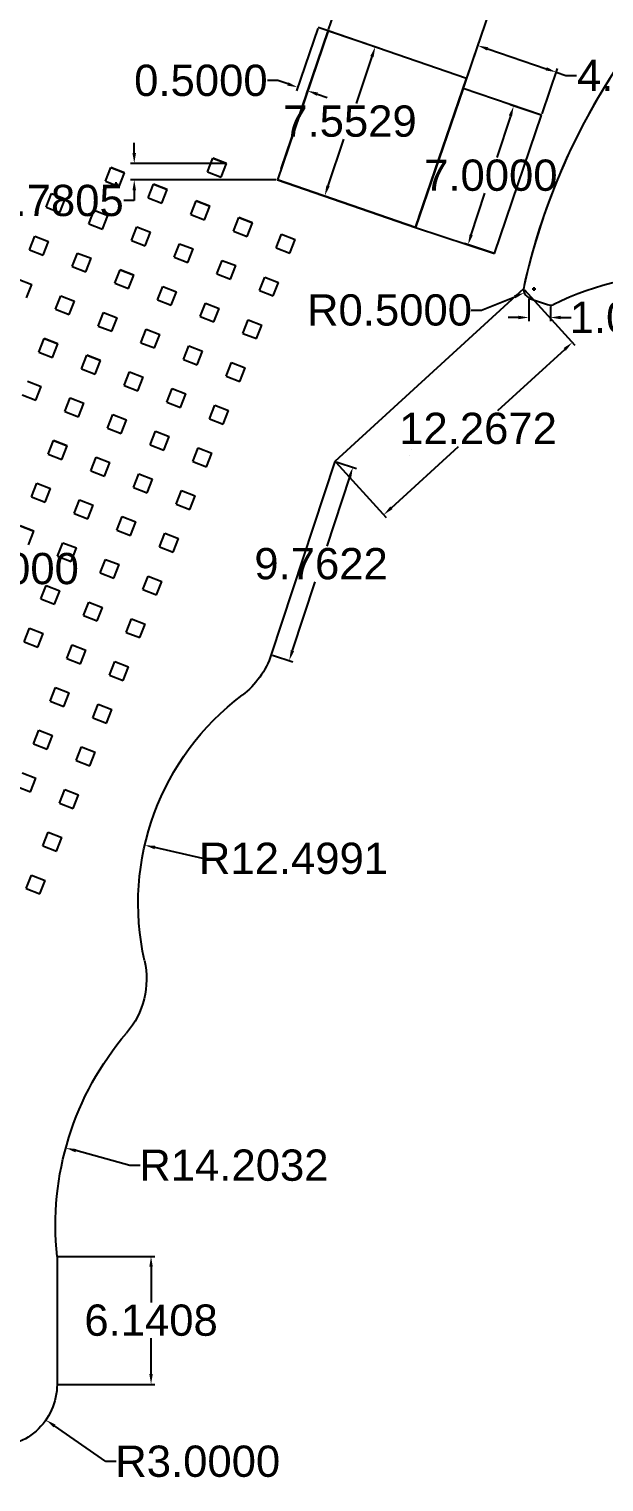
# Model space of a CAD drawing. Header units: inches. Extents: x 68 to 276, y 36 to 148.
# Drawn here: x 119.9 to 147.5, y 36.8 to 106.5 of the extents above; entities that cross this region are included whole.
import ezdxf

# ---------------------------------------------------------------- set-up
doc = ezdxf.new("R2010")
doc.units = ezdxf.units.IN
doc.header["$MEASUREMENT"] = 0
doc.layers.add('Frame', color=200, linetype='Continuous')
doc.layers.add('Mesurements', color=254, linetype='Continuous')
doc.styles.get("Standard").update_dxf_attribs({"font": 'arial.ttf'})
doc.dimstyles.get("Standard").update_dxf_attribs({"dimtxt": 1.5, "dimasz": 0.5, "dimexe": 0.18, "dimexo": 0.0625, "dimgap": 0.09, "dimtad": 0, "dimtih": 1, "dimtoh": 1, "dimdec": 4, "dimzin": 0, "dimdsep": 46, "dimtxsty": 'Standard', "dimcen": 0.09, "dimadec": 0, "dimazin": 0, "dimtfac": 1, "dimtdec": 4, "dimtofl": 0, "dimtmove": 0, "dimatfit": 3, "dimfxl": 1, "dimtolj": 1, "dimtzin": 0, "dimarcsym": 0})

# ---------------------------------------------------------------- blocks, each defined once
blk = doc.blocks.new('*D59')
at = {"layer": 'Defpoints', "color": 0, "transparency": 16777216}
for p in [(118.255, 41.523), (120.721, 39.814)]:
    blk.add_point(p, dxfattribs=at)
at = {"layer": 'Mesurements', "color": 0, "lineweight": -2, "transparency": 16777216}
for p, q in [((118.165, 41.523), (118.345, 41.523)), ((118.255, 41.433), (118.255, 41.613)), ((123.593, 37.825), (121.132, 39.53)), ((124.093, 37.825), (123.593, 37.825))]:
    blk.add_line(p, q, dxfattribs=at)
at = {"layer": 'Mesurements', "color": 0, "transparency": 16777216}
blk.add_solid([(121.18, 39.598), (121.085, 39.461), (120.721, 39.814)], dxfattribs=at)
at = {"layer": 'Mesurements', "color": 0, "transparency": 16777216, "insert": (128.011, 37.825), "char_height": 1.5, "attachment_point": 5}
blk.add_mtext('\\A1;R3.0000', dxfattribs=at)
blk = doc.blocks.new('*D60')
at = {"layer": 'Defpoints', "color": 0, "transparency": 16777216}
for p in [(121.255, 47.663), (125.77, 47.663), (121.255, 41.523)]:
    blk.add_point(p, dxfattribs=at)
at = {"layer": 'Mesurements', "color": 0, "lineweight": -2, "transparency": 16777216}
for p, q in [((121.317, 47.663), (125.95, 47.663)), ((125.77, 47.163), (125.77, 45.449)), ((125.77, 42.023), (125.77, 43.737)), ((121.317, 41.523), (125.95, 41.523))]:
    blk.add_line(p, q, dxfattribs=at)
at = {"layer": 'Mesurements', "color": 0, "transparency": 16777216}
for points in [[(125.687, 47.163), (125.854, 47.163), (125.77, 47.663)], [(125.687, 42.023), (125.854, 42.023), (125.77, 41.523)]]:
    blk.add_solid(points, dxfattribs=at)
at = {"layer": 'Mesurements', "color": 0, "transparency": 16777216, "insert": (125.77, 44.593), "char_height": 1.5, "attachment_point": 5}
blk.add_mtext('\\A1;6.1408', dxfattribs=at)
blk = doc.blocks.new('*D63')
at = {"layer": 'Defpoints', "color": 0, "transparency": 16777216}
for p in [(134.599, 85.804), (131.543, 76.533), (132.404, 76.249)]:
    blk.add_point(p, dxfattribs=at)
at = {"layer": 'Mesurements', "color": 0, "lineweight": -2, "transparency": 16777216}
for p, q in [((134.658, 85.785), (135.63, 85.464)), ((135.303, 85.046), (134.214, 81.741)), ((132.56, 76.724), (133.649, 80.029)), ((131.602, 76.513), (132.575, 76.193))]:
    blk.add_line(p, q, dxfattribs=at)
at = {"layer": 'Mesurements', "color": 0, "transparency": 16777216}
for points in [[(135.224, 85.072), (135.382, 85.02), (135.459, 85.521)], [(132.481, 76.75), (132.639, 76.698), (132.404, 76.249)]]:
    blk.add_solid(points, dxfattribs=at)
at = {"layer": 'Mesurements', "color": 0, "transparency": 16777216, "insert": (133.932, 80.885), "char_height": 1.5, "attachment_point": 5}
blk.add_mtext('\\A1;9.7622', dxfattribs=at)
blk = doc.blocks.new('*D64')
at = {"layer": 'Defpoints', "color": 0, "transparency": 16777216}
for p in [(143.657, 94.077), (134.599, 85.804), (136.941, 83.239)]:
    blk.add_point(p, dxfattribs=at)
at = {"layer": 'Mesurements', "color": 0, "lineweight": -2, "transparency": 16777216}
for p, q in [((143.699, 94.031), (146.121, 91.38)), ((145.63, 91.175), (142.407, 88.232)), ((137.311, 83.577), (140.533, 86.52)), ((134.641, 85.758), (137.063, 83.107))]:
    blk.add_line(p, q, dxfattribs=at)
at = {"layer": 'Mesurements', "color": 0, "transparency": 16777216}
for points in [[(145.574, 91.237), (145.686, 91.114), (145.999, 91.513)], [(137.254, 83.638), (137.367, 83.515), (136.941, 83.239)]]:
    blk.add_solid(points, dxfattribs=at)
at = {"layer": 'Mesurements', "color": 0, "transparency": 16777216, "insert": (141.47, 87.376), "char_height": 1.5, "attachment_point": 5}
blk.add_mtext('\\A1;12.2672', dxfattribs=at)
blk = doc.blocks.new('*D65')
at = {"layer": 'Defpoints', "color": 0, "transparency": 16777216}
for p in [(143.91, 93.642), (144.942, 93.302), (144.942, 92.705)]:
    blk.add_point(p, dxfattribs=at)
at = {"layer": 'Mesurements', "color": 0, "lineweight": -2, "transparency": 16777216}
for p, q in [((143.91, 93.58), (143.91, 92.525)), ((143.41, 92.705), (142.91, 92.705)), ((144.942, 93.239), (144.942, 92.525)), ((145.442, 92.705), (145.942, 92.705))]:
    blk.add_line(p, q, dxfattribs=at)
at = {"layer": 'Mesurements', "color": 0, "transparency": 16777216}
for points in [[(143.41, 92.789), (143.41, 92.622), (143.91, 92.705)], [(145.442, 92.789), (145.442, 92.622), (144.942, 92.705)]]:
    blk.add_solid(points, dxfattribs=at)
at = {"layer": 'Mesurements', "color": 0, "transparency": 16777216, "insert": (149.072, 92.705), "char_height": 1.5, "attachment_point": 5}
blk.add_mtext('\\A1;1.0000', dxfattribs=at)
blk = doc.blocks.new('*D66')
at = {"layer": 'Defpoints', "color": 0, "transparency": 16777216}
for p in [(143.693, 93.89), (144.157, 94.077)]:
    blk.add_point(p, dxfattribs=at)
at = {"layer": 'Mesurements', "color": 0, "lineweight": -2, "transparency": 16777216}
for p, q in [((144.157, 93.987), (144.157, 94.167)), ((141.637, 93.057), (143.23, 93.702)), ((144.067, 94.077), (144.247, 94.077)), ((141.137, 93.057), (141.637, 93.057))]:
    blk.add_line(p, q, dxfattribs=at)
at = {"layer": 'Mesurements', "color": 0, "transparency": 16777216}
blk.add_solid([(143.198, 93.779), (143.261, 93.625), (143.693, 93.89)], dxfattribs=at)
at = {"layer": 'Mesurements', "color": 0, "transparency": 16777216, "insert": (137.218, 93.057), "char_height": 1.5, "attachment_point": 5}
blk.add_mtext('\\A1;R0.5000', dxfattribs=at)
blk = doc.blocks.new('*D70')
at = {"layer": 'Defpoints', "color": 0, "transparency": 16777216}
for p in [(121.676, 52.865), (135.381, 49.138)]:
    blk.add_point(p, dxfattribs=at)
at = {"layer": 'Mesurements', "color": 0, "lineweight": -2, "transparency": 16777216}
for p, q in [((124.751, 52.029), (122.158, 52.734)), ((125.251, 52.029), (124.751, 52.029))]:
    blk.add_line(p, q, dxfattribs=at)
at = {"layer": 'Mesurements', "color": 0, "transparency": 16777216}
blk.add_solid([(122.18, 52.814), (122.136, 52.653), (121.676, 52.865)], dxfattribs=at)
at = {"layer": 'Mesurements', "color": 0, "transparency": 16777216, "insert": (129.747, 52.029), "char_height": 1.5, "attachment_point": 5}
blk.add_mtext('\\A1;R14.2032', dxfattribs=at)
blk = doc.blocks.new('*D71')
at = {"layer": 'Defpoints', "color": 0, "transparency": 16777216}
for p in [(125.468, 67.388), (137.651, 64.591)]:
    blk.add_point(p, dxfattribs=at)
at = {"layer": 'Mesurements', "color": 0, "lineweight": -2, "transparency": 16777216}
blk.add_line((128.249, 66.749), (125.956, 67.276), dxfattribs=at)
at = {"layer": 'Mesurements', "color": 0, "transparency": 16777216}
blk.add_solid([(125.974, 67.357), (125.937, 67.195), (125.468, 67.388)], dxfattribs=at)
at = {"layer": 'Mesurements', "color": 0, "transparency": 16777216, "insert": (132.608, 66.749), "char_height": 1.5, "attachment_point": 5}
blk.add_mtext('\\A1;R12.4991', dxfattribs=at)
blk = doc.blocks.new('*D107')
at = {"layer": 'Defpoints', "color": 0, "transparency": 16777216}
for p in [(114.44, 79.95), (115.036, 79.718), (114.186, 79.298)]:
    blk.add_point(p, dxfattribs=at)
at = {"layer": 'Mesurements', "color": 0, "lineweight": -2, "transparency": 16777216}
for p, q in [((115.218, 80.183), (115.399, 80.649)), ((115.399, 80.649), (115.899, 80.649)), ((114.498, 79.927), (115.203, 79.652)), ((114.244, 79.275), (114.949, 79)), ((114.599, 78.6), (114.417, 78.134))]:
    blk.add_line(p, q, dxfattribs=at)
at = {"layer": 'Mesurements', "color": 0, "transparency": 16777216}
for points in [[(115.14, 80.214), (115.295, 80.153), (115.036, 79.718)], [(114.521, 78.63), (114.677, 78.57), (114.781, 79.066)]]:
    blk.add_solid(points, dxfattribs=at)
at = {"layer": 'Mesurements', "color": 0, "transparency": 16777216, "insert": (119.1, 80.649), "char_height": 1.5, "attachment_point": 5}
blk.add_mtext('\\A1;0.7000', dxfattribs=at)
blk = doc.blocks.new('*D109')
at = {"layer": 'Defpoints', "color": 0, "transparency": 16777216}
for p in [(129.393, 100.09), (124.962, 99.31), (131.843, 99.31)]:
    blk.add_point(p, dxfattribs=at)
at = {"layer": 'Mesurements', "color": 0, "lineweight": -2, "transparency": 16777216}
for p, q in [((124.962, 100.59), (124.962, 101.09)), ((129.33, 100.09), (124.782, 100.09)), ((131.78, 99.31), (124.782, 99.31)), ((124.962, 98.31), (124.462, 98.31)), ((124.962, 98.81), (124.962, 98.31))]:
    blk.add_line(p, q, dxfattribs=at)
at = {"layer": 'Mesurements', "color": 0, "transparency": 16777216}
for points in [[(124.878, 100.59), (125.045, 100.59), (124.962, 100.09)], [(124.878, 98.81), (125.045, 98.81), (124.962, 99.31)]]:
    blk.add_solid(points, dxfattribs=at)
at = {"layer": 'Mesurements', "color": 0, "transparency": 16777216, "insert": (121.253, 98.31), "char_height": 1.5, "attachment_point": 5}
blk.add_mtext('\\A1;0.7805', dxfattribs=at)
blk = doc.blocks.new('*D126')
at = {"layer": 'Defpoints', "color": 0, "transparency": 16777216}
for p in [(144.63, 114.983), (134.272, 106.461), (140.92, 104.179)]:
    blk.add_point(p, dxfattribs=at)
at = {"layer": 'Mesurements', "color": 0, "lineweight": -2, "transparency": 16777216}
for p, q in [((134.292, 106.521), (138.04, 117.435)), ((138.454, 117.103), (138.813, 116.98)), ((140.941, 104.238), (144.688, 115.153)), ((144.157, 115.145), (143.798, 115.268))]:
    blk.add_line(p, q, dxfattribs=at)
at = {"layer": 'Mesurements', "color": 0, "transparency": 16777216}
for points in [[(138.482, 117.182), (138.427, 117.024), (137.982, 117.265)], [(144.184, 115.224), (144.13, 115.066), (144.63, 114.983)]]:
    blk.add_solid(points, dxfattribs=at)
at = {"layer": 'Mesurements', "color": 0, "transparency": 16777216, "insert": (141.306, 116.124), "char_height": 1.5, "attachment_point": 5}
blk.add_mtext('\\A1;7.0000', dxfattribs=at)
blk = doc.blocks.new('*D127')
at = {"layer": 'Defpoints', "color": 0, "transparency": 16777216}
for p in [(134.272, 106.461), (131.843, 99.31), (134.106, 98.541)]:
    blk.add_point(p, dxfattribs=at)
at = {"layer": 'Mesurements', "color": 0, "lineweight": -2, "transparency": 16777216}
for p, q in [((134.331, 106.441), (136.706, 105.634)), ((136.375, 105.219), (135.612, 102.973)), ((134.267, 99.014), (135.03, 101.261)), ((131.902, 99.29), (134.277, 98.483))]:
    blk.add_line(p, q, dxfattribs=at)
at = {"layer": 'Mesurements', "color": 0, "transparency": 16777216}
for points in [[(136.296, 105.246), (136.454, 105.192), (136.536, 105.692)], [(134.188, 99.041), (134.346, 98.988), (134.106, 98.541)]]:
    blk.add_solid(points, dxfattribs=at)
at = {"layer": 'Mesurements', "color": 0, "transparency": 16777216, "insert": (135.321, 102.117), "char_height": 1.5, "attachment_point": 5}
blk.add_mtext('\\A1;7.5529', dxfattribs=at)
blk = doc.blocks.new('*D129')
at = {"layer": 'Defpoints', "color": 0, "transparency": 16777216}
for p in [(144.516, 102.405), (140.988, 96.198), (142.325, 95.757)]:
    blk.add_point(p, dxfattribs=at)
at = {"layer": 'Mesurements', "color": 0, "lineweight": -2, "transparency": 16777216}
for p, q in [((144.457, 102.425), (143.008, 102.902)), ((143.023, 102.371), (142.366, 100.378)), ((141.145, 96.673), (141.802, 98.666)), ((142.266, 95.777), (140.817, 96.254))]:
    blk.add_line(p, q, dxfattribs=at)
at = {"layer": 'Mesurements', "color": 0, "transparency": 16777216}
for points in [[(142.944, 102.397), (143.102, 102.345), (143.179, 102.846)], [(141.066, 96.699), (141.224, 96.647), (140.988, 96.198)]]:
    blk.add_solid(points, dxfattribs=at)
at = {"layer": 'Mesurements', "color": 0, "transparency": 16777216, "insert": (142.084, 99.522), "char_height": 1.5, "attachment_point": 5}
blk.add_mtext('\\A1;7.0000', dxfattribs=at)
blk = doc.blocks.new('*D130')
at = {"layer": 'Defpoints', "color": 0, "transparency": 16777216}
for p in [(145.219, 104.474), (140.762, 103.698), (144.522, 102.421)]:
    blk.add_point(p, dxfattribs=at)
at = {"layer": 'Mesurements', "color": 0, "lineweight": -2, "transparency": 16777216}
for p, q in [((140.782, 103.757), (141.517, 105.922)), ((141.933, 105.59), (144.746, 104.635)), ((144.542, 102.48), (145.277, 104.644)), ((145.219, 104.474), (145.692, 104.313)), ((145.692, 104.313), (146.192, 104.313))]:
    blk.add_line(p, q, dxfattribs=at)
at = {"layer": 'Mesurements', "color": 0, "transparency": 16777216}
for points in [[(141.96, 105.669), (141.906, 105.511), (141.459, 105.751)], [(144.772, 104.714), (144.719, 104.556), (145.219, 104.474)]]:
    blk.add_solid(points, dxfattribs=at)
at = {"layer": 'Mesurements', "color": 0, "transparency": 16777216, "insert": (149.424, 104.313), "char_height": 1.5, "attachment_point": 5}
blk.add_mtext('\\A1;4.0000', dxfattribs=at)
blk = doc.blocks.new('*D131')
at = {"layer": 'Defpoints', "color": 0, "transparency": 16777216}
for p in [(121.847, 114.706), (124.102, 99.104)]:
    blk.add_point(p, dxfattribs=at)
at = {"layer": 'Mesurements', "color": 0, "lineweight": -2, "transparency": 16777216}
for p, q in [((121.931, 117.584), (121.431, 117.584)), ((121.431, 117.584), (121.776, 115.201)), ((124.012, 99.104), (124.192, 99.104)), ((124.102, 99.014), (124.102, 99.194))]:
    blk.add_line(p, q, dxfattribs=at)
at = {"layer": 'Mesurements', "color": 0, "transparency": 16777216}
blk.add_solid([(121.858, 115.213), (121.693, 115.189), (121.847, 114.706)], dxfattribs=at)
at = {"layer": 'Mesurements', "color": 0, "transparency": 16777216, "insert": (126.432, 117.584), "char_height": 1.5, "attachment_point": 5}
blk.add_mtext('\\A1;R15.7644', dxfattribs=at)
blk = doc.blocks.new('*D137')
at = {"layer": 'Defpoints', "color": 0, "transparency": 16777216}
for p in [(133.799, 106.624), (134.272, 106.461), (132.808, 103.746)]:
    blk.add_point(p, dxfattribs=at)
at = {"layer": 'Mesurements', "color": 0, "lineweight": -2, "transparency": 16777216}
for p, q in [((133.779, 106.565), (132.75, 103.576)), ((134.252, 106.402), (133.223, 103.413)), ((131.863, 104.072), (131.363, 104.072)), ((132.336, 103.909), (131.863, 104.072)), ((133.754, 103.421), (134.227, 103.258))]:
    blk.add_line(p, q, dxfattribs=at)
at = {"layer": 'Mesurements', "color": 0, "transparency": 16777216}
for points in [[(132.363, 103.988), (132.309, 103.83), (132.808, 103.746)], [(133.781, 103.499), (133.727, 103.342), (133.281, 103.583)]]:
    blk.add_solid(points, dxfattribs=at)
at = {"layer": 'Mesurements', "color": 0, "transparency": 16777216, "insert": (128.162, 104.072), "char_height": 1.5, "attachment_point": 5}
blk.add_mtext('\\A1;0.5000', dxfattribs=at)

msp = doc.modelspace()

# ---------------------------------------------------------------- linework, layer by layer
at = {"layer": 'Frame'}
for p, q in [((134.27211, 106.46141), (131.84266, 99.30996)), ((132.02049, 99.83343), (134.27211, 106.46141)), ((134.27211, 106.46141), (133.79936, 106.6242)), ((138.62223, 97.50433), (140.91841, 104.17291)), ((123.58695, 99.24469), (123.84163, 99.89671)), ((123.58695, 99.24469), (123.84163, 99.89671)), ((124.49365, 99.64204), (123.84163, 99.89671)), ((123.84163, 99.89671), (124.49365, 99.64204)), ((123.84163, 99.89671), (124.49365, 99.64204)), ((128.48582, 99.69308), (128.7405, 100.34511)), ((128.48582, 99.69308), (128.7405, 100.34511)), ((128.48582, 99.69308), (129.13785, 99.43841)), ((128.48582, 99.69308), (129.13785, 99.43841)), ((129.39252, 100.09043), (128.7405, 100.34511)), ((128.7405, 100.34511), (129.39252, 100.09043)), ((128.7405, 100.34511), (129.39252, 100.09043)), ((129.13785, 99.43841), (129.39252, 100.09043)), ((129.13785, 99.43841), (129.39252, 100.09043)), ((123.58695, 99.24469), (124.23897, 98.99001)), ((123.58695, 99.24469), (124.23897, 98.99001)), ((124.23897, 98.99001), (124.49365, 99.64204)), ((124.23897, 98.99001), (124.49365, 99.64204)), ((125.63618, 98.44427), (125.89085, 99.0963)), ((125.63618, 98.44427), (125.89085, 99.0963)), ((126.54288, 98.84162), (125.89085, 99.0963)), ((125.89085, 99.0963), (126.54288, 98.84162)), ((125.89085, 99.0963), (126.54288, 98.84162)), ((138.46572, 97.02946), (131.84266, 99.30996)), ((120.7373, 97.99588), (120.99198, 98.6479)), ((120.7373, 97.99588), (120.99198, 98.6479)), ((120.99198, 98.6479), (121.64401, 98.39323)), ((120.99198, 98.6479), (121.64401, 98.39323)), ((121.38933, 97.7412), (121.64401, 98.39323)), ((121.38933, 97.7412), (121.64401, 98.39323)), ((125.63618, 98.44427), (126.2882, 98.18959)), ((125.63618, 98.44427), (126.2882, 98.18959)), ((126.2882, 98.18959), (126.54288, 98.84162)), ((126.2882, 98.18959), (126.54288, 98.84162)), ((127.6854, 97.64386), (127.94008, 98.29588)), ((127.6854, 97.64386), (127.94008, 98.29588)), ((128.59211, 98.0412), (127.94008, 98.29588)), ((127.94008, 98.29588), (128.59211, 98.0412)), ((127.94008, 98.29588), (128.59211, 98.0412)), ((120.7373, 97.99588), (121.38933, 97.7412)), ((120.7373, 97.99588), (121.38933, 97.7412)), ((122.78653, 97.19546), (123.04121, 97.84749)), ((123.04121, 97.84749), (123.69324, 97.59281)), ((123.43856, 96.94078), (123.69324, 97.59281)), ((127.6854, 97.64386), (128.33743, 97.38918)), ((127.6854, 97.64386), (128.33743, 97.38918)), ((128.33743, 97.38918), (128.59211, 98.0412)), ((128.33743, 97.38918), (128.59211, 98.0412)), ((122.78653, 97.19546), (123.43856, 96.94078)), ((124.83576, 96.39504), (125.09044, 97.04707)), ((125.09044, 97.04707), (125.74246, 96.79239)), ((129.73463, 96.84344), (129.98931, 97.49547)), ((129.73463, 96.84344), (129.98931, 97.49547)), ((130.64134, 97.24079), (129.98931, 97.49547)), ((129.98931, 97.49547), (130.64134, 97.24079)), ((129.98931, 97.49547), (130.64134, 97.24079)), ((130.38666, 96.58876), (130.64134, 97.24079)), ((130.38666, 96.58876), (130.64134, 97.24079)), ((138.62223, 97.50433), (138.46572, 97.02946)), ((119.93689, 95.94665), (120.19157, 96.59868)), ((119.93689, 95.94665), (120.19157, 96.59868)), ((120.19157, 96.59868), (120.84359, 96.344)), ((120.19157, 96.59868), (120.84359, 96.344)), ((120.58891, 95.69197), (120.84359, 96.344)), ((120.58891, 95.69197), (120.84359, 96.344)), ((124.83576, 96.39504), (125.48779, 96.14037)), ((125.48779, 96.14037), (125.74246, 96.79239)), ((126.88499, 95.59463), (127.13966, 96.24665)), ((127.13966, 96.24665), (127.79169, 95.99198)), ((129.73463, 96.84344), (130.38666, 96.58876)), ((129.73463, 96.84344), (130.38666, 96.58876)), ((131.78386, 96.04302), (132.03854, 96.69505)), ((132.03854, 96.69505), (132.69056, 96.44037)), ((132.43589, 95.78835), (132.69056, 96.44037)), ((119.93689, 95.94665), (120.58891, 95.69197)), ((119.93689, 95.94665), (120.58891, 95.69197)), ((121.98612, 95.14623), (122.24079, 95.79826)), ((121.98612, 95.14623), (122.24079, 95.79826)), ((122.24079, 95.79826), (122.89282, 95.54358)), ((122.24079, 95.79826), (122.89282, 95.54358)), ((122.63814, 94.89155), (122.89282, 95.54358)), ((122.63814, 94.89155), (122.89282, 95.54358)), ((126.88499, 95.59463), (127.53701, 95.33995)), ((127.53701, 95.33995), (127.79169, 95.99198)), ((131.78386, 96.04302), (132.43589, 95.78835)), ((121.98612, 95.14623), (122.63814, 94.89155)), ((121.98612, 95.14623), (122.63814, 94.89155)), ((124.03534, 94.34582), (124.29002, 94.99784)), ((124.03534, 94.34582), (124.29002, 94.99784)), ((124.94205, 94.74317), (124.29002, 94.99784)), ((124.29002, 94.99784), (124.94205, 94.74317)), ((124.29002, 94.99784), (124.94205, 94.74317)), ((128.93421, 94.79421), (129.18889, 95.44624)), ((128.93421, 94.79421), (129.58624, 94.53953)), ((129.18889, 95.44624), (129.84092, 95.19156)), ((129.58624, 94.53953), (129.84092, 95.19156)), ((119.39115, 94.54945), (120.04318, 94.29477)), ((119.7885, 93.64274), (120.04318, 94.29477)), ((124.03534, 94.34582), (124.68737, 94.09114)), ((124.03534, 94.34582), (124.68737, 94.09114)), ((124.68737, 94.09114), (124.94205, 94.74317)), ((124.68737, 94.09114), (124.94205, 94.74317)), ((126.08457, 93.5454), (126.33925, 94.19743)), ((126.08457, 93.5454), (126.33925, 94.19743)), ((126.33925, 94.19743), (126.99128, 93.94275)), ((126.33925, 94.19743), (126.99128, 93.94275)), ((130.98344, 93.9938), (131.23812, 94.64582)), ((131.23812, 94.64582), (131.89015, 94.39115)), ((131.63547, 93.73912), (131.89015, 94.39115)), ((121.1857, 93.097), (121.44038, 93.74903)), ((121.44038, 93.74903), (122.0924, 93.49435)), ((121.83773, 92.84233), (122.0924, 93.49435)), ((126.08457, 93.5454), (126.7366, 93.29072)), ((126.08457, 93.5454), (126.7366, 93.29072)), ((126.7366, 93.29072), (126.99128, 93.94275)), ((126.7366, 93.29072), (126.99128, 93.94275)), ((130.98344, 93.9938), (131.63547, 93.73912)), ((143.65653, 94.07729), (134.59887, 85.80425)), ((143.99465, 93.60423), (144.80181, 93.32802)), ((121.1857, 93.097), (121.83773, 92.84233)), ((123.23493, 92.29659), (123.48961, 92.94862)), ((123.48961, 92.94862), (124.14163, 92.69394)), ((128.1338, 92.74498), (128.38848, 93.39701)), ((128.1338, 92.74498), (128.38848, 93.39701)), ((128.1338, 92.74498), (128.38848, 93.39701)), ((128.1338, 92.74498), (128.78583, 92.49031)), ((128.1338, 92.74498), (128.78583, 92.49031)), ((128.1338, 92.74498), (128.78583, 92.49031)), ((128.38848, 93.39701), (129.0405, 93.14233)), ((128.38848, 93.39701), (129.0405, 93.14233)), ((128.38848, 93.39701), (129.0405, 93.14233)), ((128.78583, 92.49031), (129.0405, 93.14233)), ((128.78583, 92.49031), (129.0405, 93.14233)), ((128.78583, 92.49031), (129.0405, 93.14233)), ((123.23493, 92.29659), (123.88695, 92.04191)), ((123.88695, 92.04191), (124.14163, 92.69394)), ((125.28416, 91.49617), (125.53883, 92.1482)), ((125.53883, 92.1482), (126.19086, 91.89352)), ((130.18303, 91.94457), (130.4377, 92.5966)), ((130.18303, 91.94457), (130.4377, 92.5966)), ((130.4377, 92.5966), (131.08973, 92.34192)), ((130.4377, 92.5966), (131.08973, 92.34192)), ((130.83505, 91.68989), (131.08973, 92.34192)), ((130.83505, 91.68989), (131.08973, 92.34192)), ((120.38528, 91.04778), (120.63996, 91.6998)), ((120.38528, 91.04778), (120.63996, 91.6998)), ((120.38528, 91.04778), (120.63996, 91.6998)), ((120.38528, 91.04778), (120.63996, 91.6998)), ((121.29199, 91.44513), (120.63996, 91.6998)), ((120.63996, 91.6998), (121.29199, 91.44513)), ((120.63996, 91.6998), (121.29199, 91.44513)), ((120.63996, 91.6998), (121.29199, 91.44513)), ((120.63996, 91.6998), (121.29199, 91.44513)), ((121.03731, 90.7931), (121.29199, 91.44513)), ((121.03731, 90.7931), (121.29199, 91.44513)), ((121.03731, 90.7931), (121.29199, 91.44513)), ((121.03731, 90.7931), (121.29199, 91.44513)), ((125.28416, 91.49617), (125.93618, 91.24149)), ((125.93618, 91.24149), (126.19086, 91.89352)), ((127.33338, 90.69576), (127.58806, 91.34778)), ((127.33338, 90.69576), (127.58806, 91.34778)), ((127.58806, 91.34778), (128.24009, 91.09311)), ((127.58806, 91.34778), (128.24009, 91.09311)), ((130.18303, 91.94457), (130.83505, 91.68989)), ((130.18303, 91.94457), (130.83505, 91.68989)), ((120.38528, 91.04778), (121.03731, 90.7931)), ((120.38528, 91.04778), (121.03731, 90.7931)), ((120.38528, 91.04778), (121.03731, 90.7931)), ((120.38528, 91.04778), (121.03731, 90.7931)), ((122.43451, 90.24736), (122.68919, 90.89939)), ((122.43451, 90.24736), (122.68919, 90.89939)), ((122.43451, 90.24736), (122.68919, 90.89939)), ((122.43451, 90.24736), (122.68919, 90.89939)), ((123.34122, 90.64471), (122.68919, 90.89939)), ((122.68919, 90.89939), (123.34122, 90.64471)), ((122.68919, 90.89939), (123.34122, 90.64471)), ((123.08654, 89.99268), (123.34122, 90.64471)), ((123.08654, 89.99268), (123.34122, 90.64471)), ((127.33338, 90.69576), (127.98541, 90.44108)), ((127.33338, 90.69576), (127.98541, 90.44108)), ((127.98541, 90.44108), (128.24009, 91.09311)), ((127.98541, 90.44108), (128.24009, 91.09311)), ((122.43451, 90.24736), (123.08654, 89.99268)), ((122.43451, 90.24736), (123.08654, 89.99268)), ((122.43451, 90.24736), (123.08654, 89.99268)), ((122.43451, 90.24736), (123.08654, 89.99268)), ((124.48374, 89.44694), (124.73842, 90.09897)), ((124.48374, 89.44694), (124.73842, 90.09897)), ((124.73842, 90.09897), (125.39044, 89.84429)), ((124.73842, 90.09897), (125.39044, 89.84429)), ((129.38261, 89.89534), (129.63729, 90.54737)), ((129.38261, 89.89534), (129.63729, 90.54737)), ((129.63729, 90.54737), (130.28932, 90.29269)), ((129.63729, 90.54737), (130.28932, 90.29269)), ((130.03464, 89.64066), (130.28932, 90.29269)), ((130.03464, 89.64066), (130.28932, 90.29269)), ((139.55623, 90.17742), (139.55627, 90.17741)), ((119.83955, 89.65058), (120.49157, 89.3959)), ((119.83955, 89.65058), (120.49157, 89.3959)), ((120.23689, 88.74387), (120.49157, 89.3959)), ((120.23689, 88.74387), (120.49157, 89.3959)), ((124.48374, 89.44694), (125.13577, 89.19227)), ((124.48374, 89.44694), (125.13577, 89.19227)), ((125.13577, 89.19227), (125.39044, 89.84429)), ((125.13577, 89.19227), (125.39044, 89.84429)), ((126.53297, 88.64653), (126.78764, 89.29856)), ((126.53297, 88.64653), (126.78764, 89.29856)), ((126.78764, 89.29856), (127.43967, 89.04388)), ((126.78764, 89.29856), (127.43967, 89.04388)), ((129.38261, 89.89534), (130.03464, 89.64066)), ((129.38261, 89.89534), (130.03464, 89.64066)), ((119.58487, 88.99855), (120.23689, 88.74387)), ((119.58487, 88.99855), (120.23689, 88.74387)), ((121.6341, 88.19813), (121.88877, 88.85016)), ((121.6341, 88.19813), (121.88877, 88.85016)), ((121.88877, 88.85016), (122.5408, 88.59548)), ((121.88877, 88.85016), (122.5408, 88.59548)), ((122.28612, 87.94346), (122.5408, 88.59548)), ((122.28612, 87.94346), (122.5408, 88.59548)), ((126.53297, 88.64653), (127.18499, 88.39185)), ((126.53297, 88.64653), (127.18499, 88.39185)), ((127.18499, 88.39185), (127.43967, 89.04388)), ((127.18499, 88.39185), (127.43967, 89.04388)), ((121.6341, 88.19813), (122.28612, 87.94346)), ((121.6341, 88.19813), (122.28612, 87.94346)), ((123.68332, 87.39772), (123.938, 88.04974)), ((123.68332, 87.39772), (123.938, 88.04974)), ((123.938, 88.04974), (124.59003, 87.79507)), ((123.938, 88.04974), (124.59003, 87.79507)), ((128.58219, 87.84611), (128.83687, 88.49814)), ((128.58219, 87.84611), (129.23422, 87.59143)), ((128.83687, 88.49814), (129.4889, 88.24346)), ((129.23422, 87.59143), (129.4889, 88.24346)), ((123.68332, 87.39772), (124.33535, 87.14304)), ((123.68332, 87.39772), (124.33535, 87.14304)), ((124.33535, 87.14304), (124.59003, 87.79507)), ((124.33535, 87.14304), (124.59003, 87.79507)), ((125.73255, 86.5973), (125.98723, 87.24933)), ((125.98723, 87.24933), (126.63926, 86.99465)), ((120.83368, 86.14891), (121.08836, 86.80093)), ((120.83368, 86.14891), (121.08836, 86.80093)), ((121.74038, 86.54625), (121.08836, 86.80093)), ((121.08836, 86.80093), (121.74038, 86.54625)), ((121.08836, 86.80093), (121.74038, 86.54625)), ((121.48571, 85.89423), (121.74038, 86.54625)), ((121.48571, 85.89423), (121.74038, 86.54625)), ((125.73255, 86.5973), (126.38458, 86.34262)), ((126.38458, 86.34262), (126.63926, 86.99465)), ((127.78178, 85.79689), (128.03646, 86.44891)), ((128.03646, 86.44891), (128.68848, 86.19423)), ((120.83368, 86.14891), (121.48571, 85.89423)), ((120.83368, 86.14891), (121.48571, 85.89423)), ((122.88291, 85.34849), (123.13758, 86.00052)), ((122.88291, 85.34849), (123.13758, 86.00052)), ((123.13758, 86.00052), (123.78961, 85.74584)), ((123.13758, 86.00052), (123.78961, 85.74584)), ((123.53493, 85.09381), (123.78961, 85.74584)), ((123.53493, 85.09381), (123.78961, 85.74584)), ((127.78178, 85.79689), (128.43381, 85.54221)), ((128.43381, 85.54221), (128.68848, 86.19423)), ((138.19832, 86.09746), (138.1986, 86.09736)), ((138.29283, 86.38219), (138.29332, 86.382)), ((138.29283, 86.38219), (138.29332, 86.382)), ((122.88291, 85.34849), (123.53493, 85.09381)), ((122.88291, 85.34849), (123.53493, 85.09381)), ((124.93213, 84.54807), (125.18681, 85.2001)), ((124.93213, 84.54807), (125.18681, 85.2001)), ((124.93213, 84.54807), (125.18681, 85.2001)), ((125.18681, 85.2001), (125.83884, 84.94542)), ((125.18681, 85.2001), (125.83884, 84.94542)), ((125.18681, 85.2001), (125.83884, 84.94542)), ((120.03326, 84.09968), (120.28794, 84.7517)), ((120.28794, 84.7517), (120.93997, 84.49703)), ((120.68529, 83.845), (120.93997, 84.49703)), ((124.93213, 84.54807), (125.58416, 84.2934)), ((124.93213, 84.54807), (125.58416, 84.2934)), ((124.93213, 84.54807), (125.58416, 84.2934)), ((125.58416, 84.2934), (125.83884, 84.94542)), ((125.58416, 84.2934), (125.83884, 84.94542)), ((125.58416, 84.2934), (125.83884, 84.94542)), ((126.98136, 83.74766), (127.23604, 84.39968)), ((126.98136, 83.74766), (127.23604, 84.39968)), ((127.23604, 84.39968), (127.88807, 84.14501)), ((127.23604, 84.39968), (127.88807, 84.14501)), ((120.03326, 84.09968), (120.68529, 83.845)), ((122.08249, 83.29926), (122.33717, 83.95129)), ((122.33717, 83.95129), (122.9892, 83.69661)), ((122.73452, 83.04458), (122.9892, 83.69661)), ((126.98136, 83.74766), (127.63339, 83.49298)), ((126.98136, 83.74766), (127.63339, 83.49298)), ((127.63339, 83.49298), (127.88807, 84.14501)), ((127.63339, 83.49298), (127.88807, 84.14501)), ((122.08249, 83.29926), (122.73452, 83.04458)), ((124.13172, 82.49885), (124.3864, 83.15087)), ((124.13172, 82.49885), (124.3864, 83.15087)), ((124.3864, 83.15087), (125.03842, 82.89619)), ((124.3864, 83.15087), (125.03842, 82.89619)), ((120.13955, 82.4478), (119.48753, 82.70248)), ((119.48753, 82.70248), (120.13955, 82.4478)), ((119.48753, 82.70248), (120.13955, 82.4478)), ((119.88487, 81.79577), (120.13955, 82.4478)), ((119.88487, 81.79577), (120.13955, 82.4478)), ((124.13172, 82.49885), (124.78375, 82.24417)), ((124.13172, 82.49885), (124.78375, 82.24417)), ((124.78375, 82.24417), (125.03842, 82.89619)), ((124.78375, 82.24417), (125.03842, 82.89619)), ((126.18095, 81.69843), (126.43562, 82.35046)), ((126.18095, 81.69843), (126.43562, 82.35046)), ((126.43562, 82.35046), (127.08765, 82.09578)), ((126.43562, 82.35046), (127.08765, 82.09578)), ((121.28208, 81.25003), (121.53675, 81.90206)), ((121.28208, 81.25003), (121.53675, 81.90206)), ((121.53675, 81.90206), (122.18878, 81.64738)), ((121.53675, 81.90206), (122.18878, 81.64738)), ((121.9341, 80.99536), (122.18878, 81.64738)), ((121.9341, 80.99536), (122.18878, 81.64738)), ((126.18095, 81.69843), (126.83297, 81.44375)), ((126.18095, 81.69843), (126.83297, 81.44375)), ((126.83297, 81.44375), (127.08765, 82.09578)), ((126.83297, 81.44375), (127.08765, 82.09578)), ((121.28208, 81.25003), (121.9341, 80.99536)), ((121.28208, 81.25003), (121.9341, 80.99536)), ((123.3313, 80.44962), (123.58598, 81.10164)), ((123.3313, 80.44962), (123.58598, 81.10164)), ((123.58598, 81.10164), (124.23801, 80.84697)), ((123.58598, 81.10164), (124.23801, 80.84697)), ((123.3313, 80.44962), (123.98333, 80.19494)), ((123.3313, 80.44962), (123.98333, 80.19494)), ((123.98333, 80.19494), (124.23801, 80.84697)), ((123.98333, 80.19494), (124.23801, 80.84697)), ((125.38053, 79.6492), (125.63521, 80.30123)), ((125.63521, 80.30123), (126.28724, 80.04655)), ((120.48166, 79.20081), (120.73634, 79.85283)), ((120.48166, 79.20081), (120.73634, 79.85283)), ((120.73634, 79.85283), (121.38836, 79.59816)), ((120.73634, 79.85283), (121.38836, 79.59816)), ((121.13369, 78.94613), (121.38836, 79.59816)), ((121.13369, 78.94613), (121.38836, 79.59816)), ((125.38053, 79.6492), (126.03256, 79.39452)), ((126.03256, 79.39452), (126.28724, 80.04655)), ((120.48166, 79.20081), (121.13369, 78.94613)), ((120.48166, 79.20081), (121.13369, 78.94613)), ((122.53089, 78.40039), (122.78556, 79.05242)), ((122.78556, 79.05242), (123.43759, 78.79774)), ((123.18291, 78.14571), (123.43759, 78.79774)), ((122.53089, 78.40039), (123.18291, 78.14571)), ((124.58011, 77.59997), (124.83479, 78.252)), ((124.83479, 78.252), (125.48682, 77.99732)), ((119.68124, 77.15158), (119.93592, 77.80361)), ((119.68124, 77.15158), (119.93592, 77.80361)), ((119.93592, 77.80361), (120.58795, 77.54893)), ((119.93592, 77.80361), (120.58795, 77.54893)), ((120.33327, 76.8969), (120.58795, 77.54893)), ((120.33327, 76.8969), (120.58795, 77.54893)), ((124.58011, 77.59997), (125.23214, 77.3453)), ((125.23214, 77.3453), (125.48682, 77.99732)), ((119.68124, 77.15158), (120.33327, 76.8969)), ((119.68124, 77.15158), (120.33327, 76.8969)), ((121.73047, 76.35116), (121.98515, 77.00319)), ((121.73047, 76.35116), (121.98515, 77.00319)), ((121.73047, 76.35116), (121.98515, 77.00319)), ((121.98515, 77.00319), (122.63718, 76.74851)), ((121.98515, 77.00319), (122.63718, 76.74851)), ((121.98515, 77.00319), (122.63718, 76.74851)), ((122.3825, 76.09648), (122.63718, 76.74851)), ((122.3825, 76.09648), (122.63718, 76.74851)), ((122.3825, 76.09648), (122.63718, 76.74851)), ((121.73047, 76.35116), (122.3825, 76.09648)), ((121.73047, 76.35116), (122.3825, 76.09648)), ((121.73047, 76.35116), (122.3825, 76.09648)), ((123.7797, 75.55075), (124.03438, 76.20277)), ((123.7797, 75.55075), (124.03438, 76.20277)), ((124.03438, 76.20277), (124.6864, 75.9481)), ((124.03438, 76.20277), (124.6864, 75.9481)), ((123.7797, 75.55075), (124.43173, 75.29607)), ((123.7797, 75.55075), (124.43173, 75.29607)), ((124.43173, 75.29607), (124.6864, 75.9481)), ((124.43173, 75.29607), (124.6864, 75.9481)), ((120.93005, 74.30193), (121.18473, 74.95396)), ((120.93005, 74.30193), (121.18473, 74.95396)), ((121.18473, 74.95396), (121.83676, 74.69928)), ((121.18473, 74.95396), (121.83676, 74.69928)), ((121.58208, 74.04726), (121.83676, 74.69928)), ((121.58208, 74.04726), (121.83676, 74.69928)), ((120.93005, 74.30193), (121.58208, 74.04726)), ((120.93005, 74.30193), (121.58208, 74.04726)), ((122.97928, 73.50152), (123.23396, 74.15355)), ((122.97928, 73.50152), (123.23396, 74.15355)), ((123.23396, 74.15355), (123.88599, 73.89887)), ((123.23396, 74.15355), (123.88599, 73.89887)), ((123.63131, 73.24684), (123.88599, 73.89887)), ((123.63131, 73.24684), (123.88599, 73.89887)), ((122.97928, 73.50152), (123.63131, 73.24684)), ((122.97928, 73.50152), (123.63131, 73.24684)), ((120.12964, 72.25271), (120.38432, 72.90473)), ((120.12964, 72.25271), (120.38432, 72.90473)), ((120.38432, 72.90473), (121.03634, 72.65006)), ((120.38432, 72.90473), (121.03634, 72.65006)), ((120.78167, 71.99803), (121.03634, 72.65006)), ((120.78167, 71.99803), (121.03634, 72.65006)), ((120.12964, 72.25271), (120.78167, 71.99803)), ((120.12964, 72.25271), (120.78167, 71.99803)), ((122.17887, 71.45229), (122.43354, 72.10432)), ((122.43354, 72.10432), (123.08557, 71.84964)), ((122.83089, 71.19761), (123.08557, 71.84964)), ((122.17887, 71.45229), (122.83089, 71.19761)), ((119.5839, 70.85551), (120.23593, 70.60083)), ((119.98125, 69.9488), (120.23593, 70.60083)), ((119.32922, 70.20348), (119.98125, 69.9488)), ((121.37845, 69.40306), (121.63313, 70.05509)), ((121.63313, 70.05509), (122.28516, 69.80041)), ((122.03048, 69.14839), (122.28516, 69.80041)), ((121.37845, 69.40306), (122.03048, 69.14839)), ((120.57803, 67.35384), (120.83271, 68.00586)), ((120.57803, 67.35384), (120.83271, 68.00586)), ((120.83271, 68.00586), (121.48474, 67.75118)), ((120.83271, 68.00586), (121.48474, 67.75118)), ((121.23006, 67.09916), (121.48474, 67.75118)), ((121.23006, 67.09916), (121.48474, 67.75118)), ((120.57803, 67.35384), (121.23006, 67.09916)), ((120.57803, 67.35384), (121.23006, 67.09916)), ((119.77762, 65.30461), (120.0323, 65.95663)), ((119.77762, 65.30461), (120.0323, 65.95663)), ((120.0323, 65.95663), (120.68432, 65.70196)), ((120.0323, 65.95663), (120.68432, 65.70196)), ((120.42965, 65.04993), (120.68432, 65.70196)), ((120.42965, 65.04993), (120.68432, 65.70196)), ((119.77762, 65.30461), (120.42965, 65.04993)), ((119.77762, 65.30461), (120.42965, 65.04993))]:
    msp.add_line(p, q, dxfattribs=at)
at = {"layer": 'Frame', "extrusion": (0, -2.44929e-16, -1)}
for p, q in [((134.27211, 106.46141), (131.84266, 99.30996)), ((140.91841, 104.17291), (134.27211, 106.46141)), ((138.46572, 97.02946), (140.91841, 104.17291)), ((140.76189, 103.69804), (138.46572, 97.02946)), ((144.5163, 102.40529), (140.76189, 103.69804)), ((142.26468, 95.77731), (144.5163, 102.40529)), ((131.84266, 99.30996), (138.46572, 97.02946)), ((138.46572, 97.02946), (142.26468, 95.77731)), ((134.59887, 85.80425), (131.54294, 76.5327)), ((121.25485, 47.66332), (121.25485, 41.52254))]:
    msp.add_line(p, q, dxfattribs=at)
at = {"layer": 'Frame'}
for centre, radius, start, end in [((174.03211, 87.48483), 31.09118, 129.523241, 167.4528335), ((144.15653, 94.07729), 0.5, 161.1092124, 251.1092124), ((151.28179, 80.82163), 13.94704, 60.9495363, 116.3864086), ((144.96369, 93.80109), 0.5, 251.1092124, 283.8529211)]:
    msp.add_arc(centre, radius, start, end, dxfattribs=at)
at = {"layer": 'Frame', "extrusion": (-2.29011e-16, 1.4142e-15, -1)}
for centre, radius, start, end in [((-127.74397, 77.78485), 4, 198.2423896, 233.0989403), ((-137.65064, 64.59091), 12.49915, 347.3424098, 53.0989403), ((-121.55247, 60.97555), 4, 167.3424098, 220.5631569), ((-135.38124, 49.13828), 14.20318, 354.0392424, 40.5631569), ((-118.25485, 41.52254), 3, 180, 276.4662121)]:
    msp.add_arc(centre, radius, start, end, dxfattribs=at)
at = {"layer": 'Frame'}
msp.add_open_spline([(154.24596, 111.46752), (151.59386, 109.27949), (149.32297, 106.66662), (145.72886, 100.8043), (144.43039, 97.59525), (143.68347, 94.23918)], degree=3, knots=[0, 0, 0, 0, 10.31455436, 10.31455436, 20.62910872, 20.62910872, 20.62910872, 20.62910872], dxfattribs=at)
msp.add_open_spline([(143.68347, 94.23918), (143.68277, 94.23714), (143.68209, 94.2351), (143.68142, 94.23306)], degree=3, dxfattribs=at)

# ---------------------------------------------------------------- dimensions: what is measured, and where the dimension line sits
at = {"layer": 'Mesurements'}
for center, mpoint, picture, middle in [((124.10159, 99.10407), (121.84712, 114.70647), '*D131', (126.43226, 117.58436)), ((144.15653, 94.07729), (143.69306, 93.88969), '*D66', (137.21812, 93.05739)), ((137.650642, 64.590914), (125.468415, 67.387713), '*D71', (128.248947, 66.749357)), ((135.38124, 49.13828), (121.67569, 52.86498), '*D70', (129.74694, 52.02888)), ((118.25485, 41.52254), (120.72105, 39.81436), '*D59', (128.01139, 37.82542))]:
    dim = msp.add_radius_dim(center=center, mpoint=mpoint, dimstyle='Standard', dxfattribs=at)
    dim.commit()
    dim.dimension.update_dxf_attribs({"geometry": picture, "text_midpoint": middle, "dimtype": 164})
for p1, p2, distance, text, picture, middle in [((134.27211, 106.46141), (140.92041, 104.17873), 11.42291, '7.0000', '*D126', (141.30574, 116.12389)), ((140.76189, 103.69804), (144.52158, 102.42082), 2.16841, '4.0000', '*D130', (149.42369, 104.31316)), ((144.5163, 102.40529), (142.32513, 95.75738), -1.4076, '7.0000', '*D129', (142.08386, 99.52197))]:
    dim = msp.add_aligned_dim(p1=p1, p2=p2, distance=distance, text=text, dimstyle='Standard', dxfattribs=at)
    dim.commit()
    dim.dimension.update_dxf_attribs({"geometry": picture, "text_midpoint": middle})
for p1, p2, distance, picture, middle in [((134.27211, 106.46141), (133.79936, 106.6242), 3.04379, '*D137', (128.16186, 104.0718)), ((134.272115, 106.461412), (131.842663, 99.309956), 2.390827, '*D127', (135.321156, 102.11665)), ((143.65653, 94.07729), (134.59887, 85.80425), 3.47358, '*D64', (141.4703, 87.37601)), ((134.59887, 85.80425), (131.54294, 76.5327), 0.90616, '*D63', (133.93152, 80.88481)), ((114.18559, 79.29815), (114.44026, 79.95018), -0.63915, '*D107', (119.10046, 80.6491)), ((121.25485, 41.52254), (121.25485, 47.66332), -4.51552, '*D60', (125.77037, 44.59293))]:
    dim = msp.add_aligned_dim(p1=p1, p2=p2, distance=distance, dimstyle='Standard', dxfattribs=at)
    dim.commit()
    dim.dimension.update_dxf_attribs({"geometry": picture, "text_midpoint": middle})
dim = msp.add_linear_dim(base=(124.96177, 99.30996), p1=(129.39252, 100.09043), p2=(131.84266, 99.30996), angle=90, dimstyle='Standard', dxfattribs=at)
dim.commit()
dim.dimension.update_dxf_attribs({"geometry": '*D109', "text_midpoint": (121.25257, 98.30996)})
dim = msp.add_linear_dim(base=(144.94172, 92.70539), p1=(143.91016, 93.64221), p2=(144.94172, 93.30157), text='1.0000', dimstyle='Standard', dxfattribs=at)
dim.commit()
dim.dimension.update_dxf_attribs({"geometry": '*D65', "text_midpoint": (149.07213, 92.70539)})

doc.saveas('drawing.dxf')
